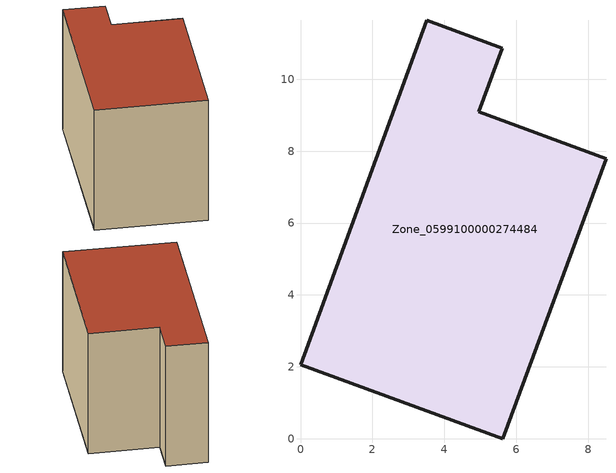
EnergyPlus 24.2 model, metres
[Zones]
Zone_0599100000274484
 floor ground (C_G): 0,2.06 3.51,11.64 5.61,10.86 4.96,9.09 8.5,7.79 5.63,0 z3.27
 wall outside (C_F): 3.51,11.64 0,2.06 5.63,0 8.5,7.79 4.96,9.09 5.61,10.86 3.51,11.64 z3.27:10.55
 roof outside (C_R): 0,2.06 5.63,0 8.5,7.79 4.96,9.09 5.61,10.86 3.51,11.64 z10.55
[BUILDING]
Pand.0599100000274484: North Axis=0; Terrain=City; Loads Convergence Tolerance Value=0.04; Temperature Convergence Tolerance Value=0.4; Solar Distribution=FullExterior; Maximum Number of Warmup Days=25; Minimum Number of Warmup Days=1
[Site:Location]
Rotterdam.The.Hague.AP_ZH_NLD Design_Conditions: Latitude=51.96; Longitude=4.45; Time Zone=1; Elevation=-4.5
[SITE:GROUNDTEMPERATURE:BUILDINGSURFACE]
18, 18, 18, 18, 18, 18, 18, 18, 18, 18, 18, 18
[MATERIAL] Thermal Absorptance=0.9; Solar Absorptance=0.7; Visible Absorptance=0.7
Name | Roughness | Thickness | Conductivity | Density | Specific Heat
G.TI.1946-1964 | MediumSmooth | 0.15 | 1 | 540 | 1210
F.TI.1946-1964 | Rough | 0.3 | 0.857143 | 1920 | 840
R.TI.1946-1964 | MediumRough | 0.2 | 0.277778 | 1500 | 1000
[CONSTRUCTION]
C_G: G.TI.1946-1964
C_F: F.TI.1946-1964
C_R: R.TI.1946-1964
[ZONE]
Zone_0599100000274484: Type=1; Multiplier=1; Ceiling Height=Autocalculate; Volume=Autocalculate; Floor Area=autocalculate; Part of Total Floor Area=Yes
[ZONEINFILTRATION:DESIGNFLOWRATE]
Infil_Zone_0599100000274484: Zone or ZoneList or Space or SpaceList=Zone_0599100000274484; Schedule=AlwaysOn; Design Flow Rate Calculation Method=Flow/Area; Flow Rate per Floor Area=0.003; Constant Term Coefficient=1; Temperature Term Coefficient=0; Velocity Term Coefficient=0; Velocity Squared Term Coefficient=0
[HVACTEMPLATE:ZONE:IDEALLOADSAIRSYSTEM]
Zone_0599100000274484: Maximum Heating Supply Air Temperature=50; Minimum Cooling Supply Air Temperature=13; Maximum Heating Supply Air Humidity Ratio=0.0156; Minimum Cooling Supply Air Humidity Ratio=0.0077; Heating Limit=NoLimit; Cooling Limit=NoLimit; Dehumidification Control Type=ConstantSensibleHeatRatio; Cooling Sensible Heat Ratio=0.7; Dehumidification Setpoint=60; Humidification Control Type=None; Humidification Setpoint=30; Outdoor Air Method=None; Outdoor Air Flow Rate per Person=0.00944; Outdoor Air Flow Rate per Zone Floor Area=0; Outdoor Air Flow Rate per Zone=0; Demand Controlled Ventilation Type=None; Outdoor Air Economizer Type=NoEconomizer; Heat Recovery Type=None; Sensible Heat Recovery Effectiveness=0.7; Latent Heat Recovery Effectiveness=0.65
[ZONECONTROL:THERMOSTAT]
ThermostatControl_Zone_0599100000274484: Zone or ZoneList=Zone_0599100000274484; Control Type Schedule=DualSetpointControlType; Control 1=Thermostat_Zone_0599100000274484; Temperature Difference Between Cutout And Setpoint=0
[THERMOSTATSETPOINT:DUALSETPOINT]
Thermostat_Zone_0599100000274484: Heating Setpoint Temperature Schedule=HeatingSetpoint_Zone_0599100000274484; Cooling Setpoint Temperature Schedule=CoolingSetpoint_Zone_0599100000274484
[SCHEDULE:COMPACT]
HeatingSetpoint_Zone_0599100000274484: Through: 12/31, For: AllDays, Until: 24:00, 21
CoolingSetpoint_Zone_0599100000274484: Through: 12/31, For: AllDays, Until: 24:00, 24
DualSetpointControlType: Through: 12/31, For: AllDays, Until: 24:00, 4
AlwaysOn: Through: 12/31, For: AllDays, Until: 24:00, 1
